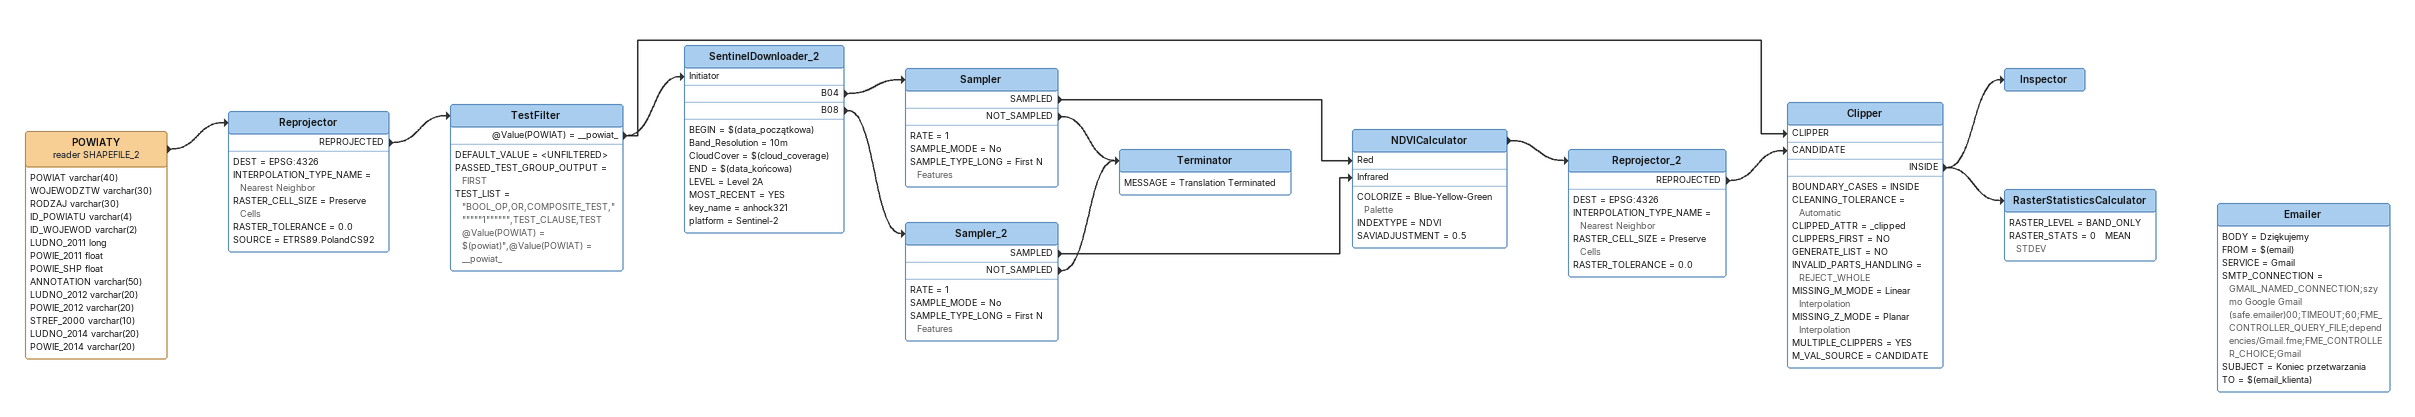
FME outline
POWIATY (reader SHAPEFILE_2)
    attributes: POWIAT varchar(40), WOJEWODZTW varchar(30), RODZAJ varchar(30), ID_POWIATU varchar(4), ID_WOJEWOD varchar(2), LUDNO_2011 long, POWIE_2011 float, POWIE_SHP float, ANNOTATION varchar(50), LUDNO_2012 varchar(20), POWIE_2012 varchar(20), STREF_2000 varchar(10), LUDNO_2014 varchar(20), POWIE_2014 varchar(20)
    -> Reprojector
Reprojector
    DEST = EPSG:4326
    INTERPOLATION_TYPE_NAME = Nearest Neighbor
    RASTER_CELL_SIZE = Preserve Cells
    RASTER_TOLERANCE = 0.0
    SOURCE = ETRS89.PolandCS92
    REPROJECTED -> TestFilter
TestFilter
    DEFAULT_VALUE = <UNFILTERED>
    PASSED_TEST_GROUP_OUTPUT = FIRST
    TEST_LIST = "BOOL_OP,OR,COMPOSITE_TEST,""""""1"""""",TEST_CLAUSE,TEST @Value(POWIAT) = $(powiat)",@Value(POWIAT) = __powiat_
    @Value(POWIAT) = __powiat_ -> SentinelDownloader_2 [Initiator]
    @Value(POWIAT) = __powiat_ -> Clipper [CLIPPER]
SentinelDownloader_2
    BEGIN = $(data_początkowa)
    Band_Resolution = 10m
    CloudCover = $(cloud_coverage)
    END = $(data_końcowa)
    LEVEL = Level 2A
    MOST_RECENT = YES
    key_name = anhock321
    platform = Sentinel-2
    B04 -> Sampler
    B08 -> Sampler_2
Sampler
    RATE = 1
    SAMPLE_MODE = No
    SAMPLE_TYPE_LONG = First N Features
    SAMPLED -> NDVICalculator [Red]
    NOT_SAMPLED -> Terminator
Sampler_2
    RATE = 1
    SAMPLE_MODE = No
    SAMPLE_TYPE_LONG = First N Features
    SAMPLED -> NDVICalculator [Infrared]
    NOT_SAMPLED -> Terminator
NDVICalculator
    COLORIZE = Blue-Yellow-Green Palette
    INDEXTYPE = NDVI
    SAVIADJUSTMENT = 0.5
    -> Reprojector_2
Reprojector_2
    DEST = EPSG:4326
    INTERPOLATION_TYPE_NAME = Nearest Neighbor
    RASTER_CELL_SIZE = Preserve Cells
    RASTER_TOLERANCE = 0.0
    REPROJECTED -> Clipper [CANDIDATE]
Clipper
    BOUNDARY_CASES = INSIDE
    CLEANING_TOLERANCE = Automatic
    CLIPPED_ATTR = _clipped
    CLIPPERS_FIRST = NO
    GENERATE_LIST = NO
    INVALID_PARTS_HANDLING = REJECT_WHOLE
    MISSING_M_MODE = Linear Interpolation
    MISSING_Z_MODE = Planar Interpolation
    MULTIPLE_CLIPPERS = YES
    M_VAL_SOURCE = CANDIDATE
    INSIDE -> Inspector
    INSIDE -> RasterStatisticsCalculator
Inspector
RasterStatisticsCalculator
    RASTER_LEVEL = BAND_ONLY
    RASTER_STATS = 0   MEAN   STDEV
Terminator
    MESSAGE = Translation Terminated
Emailer
    BODY = Dziękujemy
    FROM = $(email)
    SERVICE = Gmail
    SMTP_CONNECTION = GMAIL_NAMED_CONNECTION;szymo Google Gmail (safe.emailer)00;TIMEOUT;60;FME_CONTROLLER_QUERY_FILE;dependencies/Gmail.fme;FME_CONTROLLER_CHOICE;Gmail
    SUBJECT = Koniec przetwarzania
    TO = $(email_klienta)
